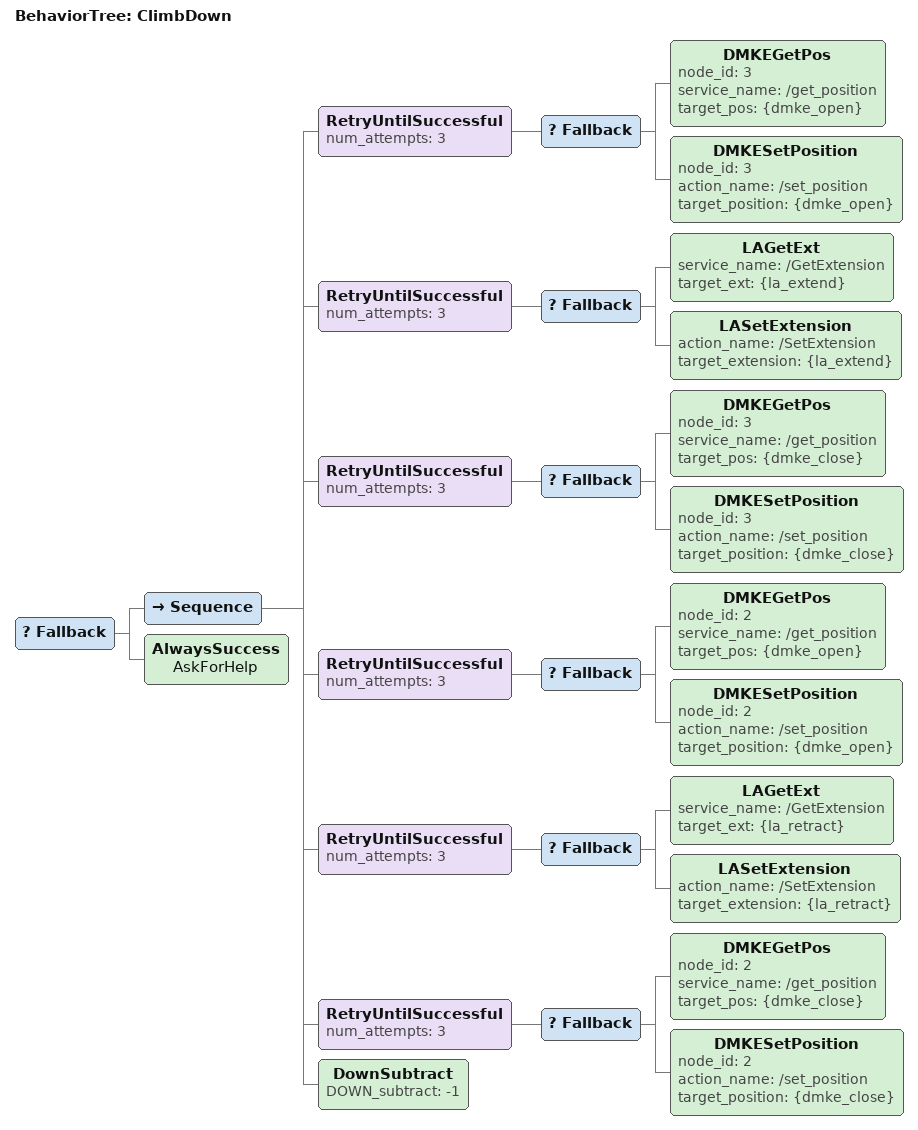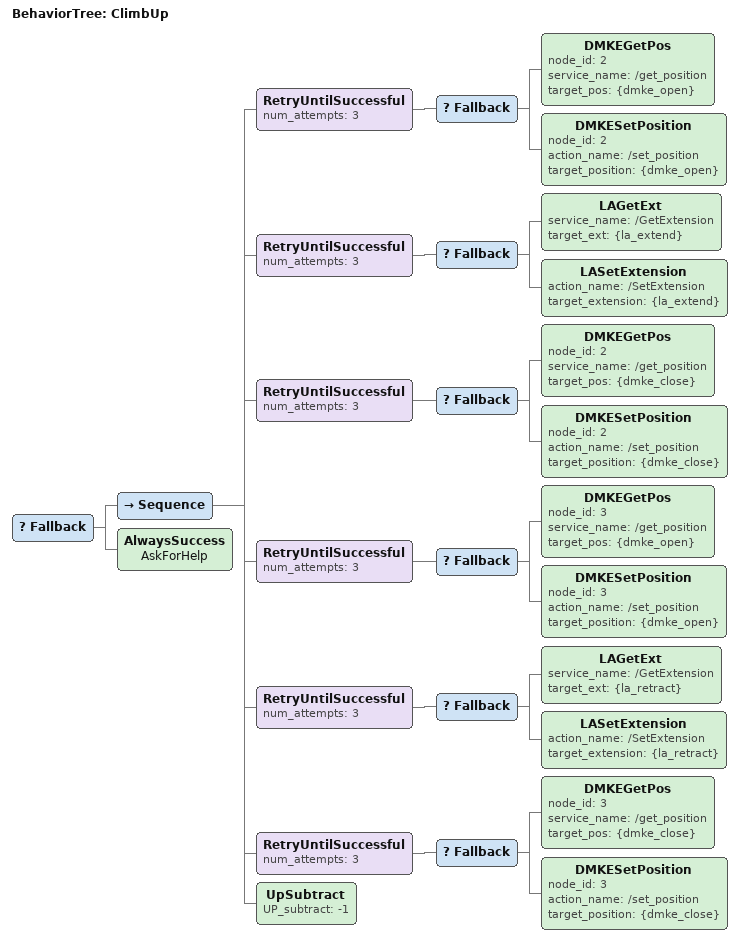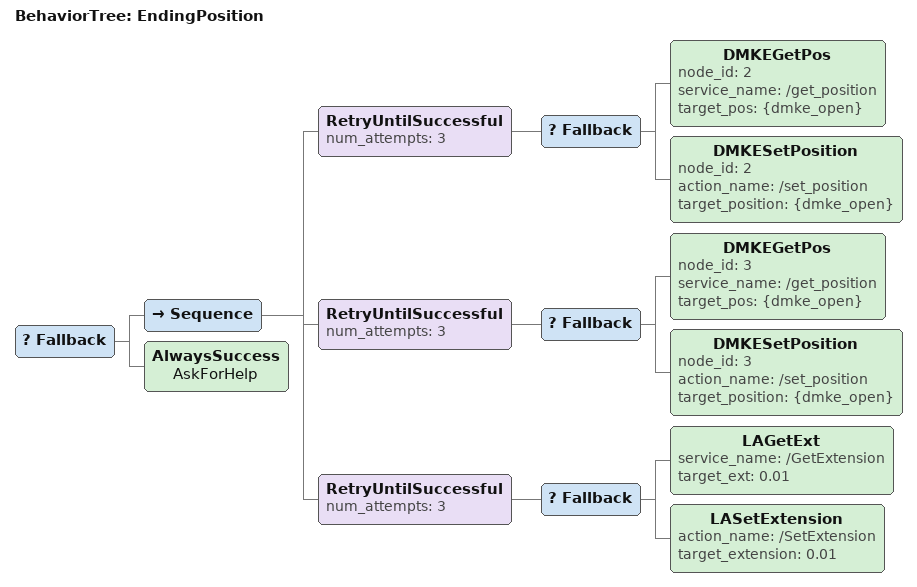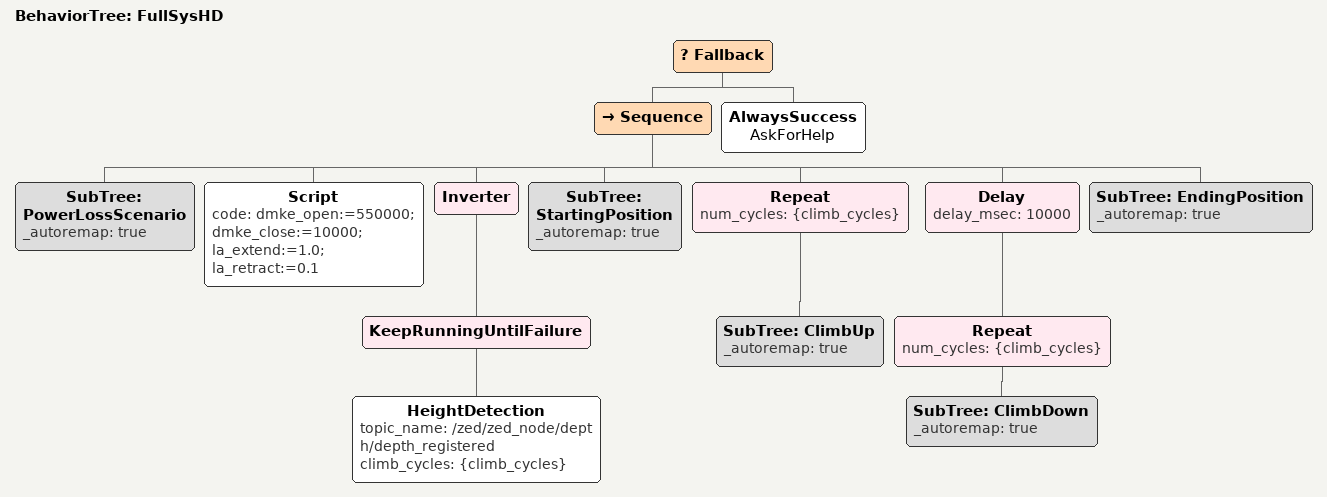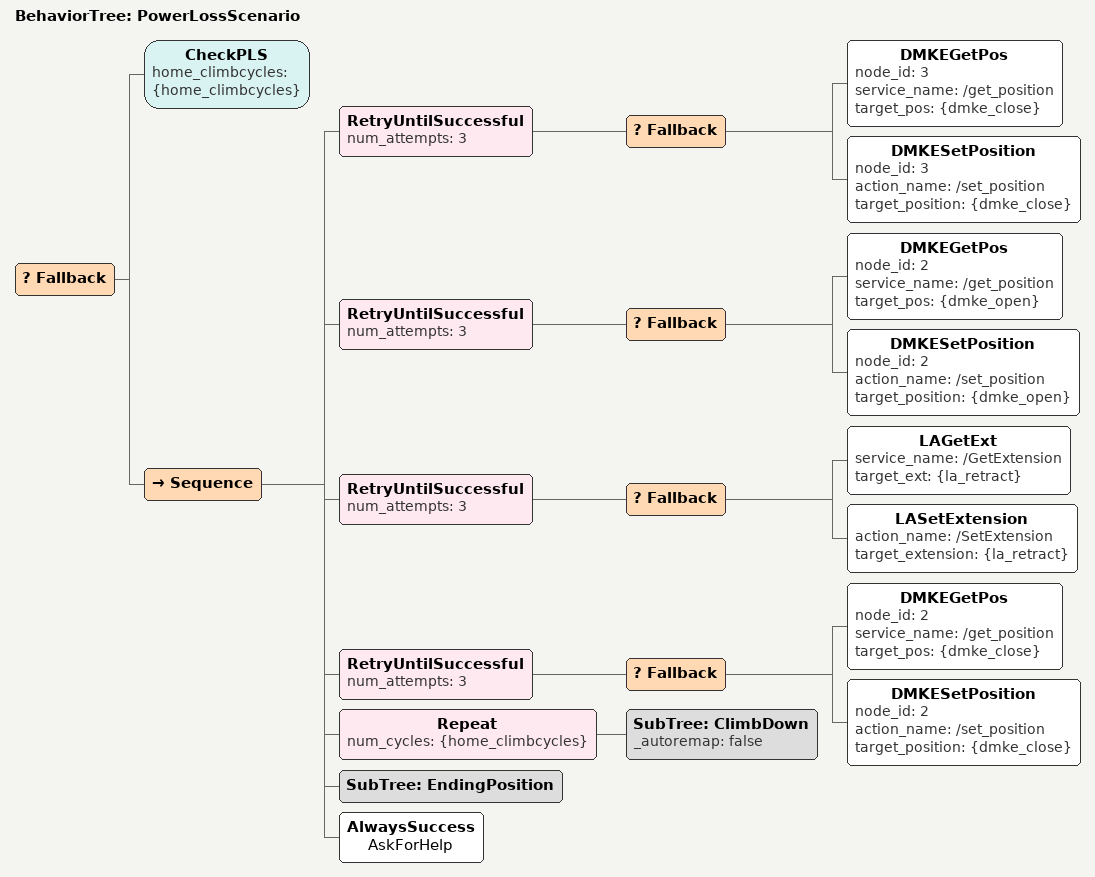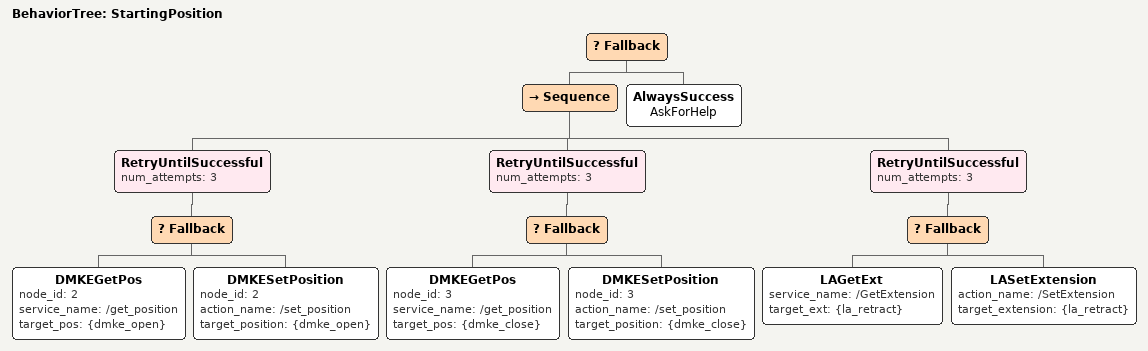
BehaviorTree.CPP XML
<?xml version="1.0" encoding="UTF-8"?>
<root BTCPP_format="4">
  <BehaviorTree ID="ClimbDown">
    <Fallback>
      <Sequence>
        <RetryUntilSuccessful num_attempts="3">
          <Fallback>
            <DMKEGetPos node_id="3"
                        service_name="/get_position"
                        target_pos="{dmke_open}"/>
            <DMKESetPosition node_id="3"
                             action_name="/set_position"
                             target_position="{dmke_open}"/>
          </Fallback>
        </RetryUntilSuccessful>
        <RetryUntilSuccessful num_attempts="3">
          <Fallback>
            <LAGetExt service_name="/GetExtension"
                      target_ext="{la_extend}"/>
            <LASetExtension action_name="/SetExtension"
                            target_extension="{la_extend}"/>
          </Fallback>
        </RetryUntilSuccessful>
        <RetryUntilSuccessful num_attempts="3">
          <Fallback>
            <DMKEGetPos node_id="3"
                        service_name="/get_position"
                        target_pos="{dmke_close}"/>
            <DMKESetPosition node_id="3"
                             action_name="/set_position"
                             target_position="{dmke_close}"/>
          </Fallback>
        </RetryUntilSuccessful>
        <RetryUntilSuccessful num_attempts="3">
          <Fallback>
            <DMKEGetPos node_id="2"
                        service_name="/get_position"
                        target_pos="{dmke_open}"/>
            <DMKESetPosition node_id="2"
                             action_name="/set_position"
                             target_position="{dmke_open}"/>
          </Fallback>
        </RetryUntilSuccessful>
        <RetryUntilSuccessful num_attempts="3">
          <Fallback>
            <LAGetExt service_name="/GetExtension"
                      target_ext="{la_retract}"/>
            <LASetExtension action_name="/SetExtension"
                            target_extension="{la_retract}"/>
          </Fallback>
        </RetryUntilSuccessful>
        <RetryUntilSuccessful num_attempts="3">
          <Fallback>
            <DMKEGetPos node_id="2"
                        service_name="/get_position"
                        target_pos="{dmke_close}"/>
            <DMKESetPosition node_id="2"
                             action_name="/set_position"
                             target_position="{dmke_close}"/>
          </Fallback>
        </RetryUntilSuccessful>
        <DownSubtract DOWN_subtract="-1"/>
      </Sequence>
      <AlwaysSuccess name="AskForHelp"/>
    </Fallback>
  </BehaviorTree>

  <BehaviorTree ID="ClimbUp">
    <Fallback>
      <Sequence>
        <RetryUntilSuccessful num_attempts="3">
          <Fallback>
            <DMKEGetPos node_id="2"
                        service_name="/get_position"
                        target_pos="{dmke_open}"/>
            <DMKESetPosition node_id="2"
                             action_name="/set_position"
                             target_position="{dmke_open}"/>
          </Fallback>
        </RetryUntilSuccessful>
        <RetryUntilSuccessful num_attempts="3">
          <Fallback>
            <LAGetExt service_name="/GetExtension"
                      target_ext="{la_extend}"/>
            <LASetExtension action_name="/SetExtension"
                            target_extension="{la_extend}"/>
          </Fallback>
        </RetryUntilSuccessful>
        <RetryUntilSuccessful num_attempts="3">
          <Fallback>
            <DMKEGetPos node_id="2"
                        service_name="/get_position"
                        target_pos="{dmke_close}"/>
            <DMKESetPosition node_id="2"
                             action_name="/set_position"
                             target_position="{dmke_close}"/>
          </Fallback>
        </RetryUntilSuccessful>
        <RetryUntilSuccessful num_attempts="3">
          <Fallback>
            <DMKEGetPos node_id="3"
                        service_name="/get_position"
                        target_pos="{dmke_open}"/>
            <DMKESetPosition node_id="3"
                             action_name="/set_position"
                             target_position="{dmke_open}"/>
          </Fallback>
        </RetryUntilSuccessful>
        <RetryUntilSuccessful num_attempts="3">
          <Fallback>
            <LAGetExt service_name="/GetExtension"
                      target_ext="{la_retract}"/>
            <LASetExtension action_name="/SetExtension"
                            target_extension="{la_retract}"/>
          </Fallback>
        </RetryUntilSuccessful>
        <RetryUntilSuccessful num_attempts="3">
          <Fallback>
            <DMKEGetPos node_id="3"
                        service_name="/get_position"
                        target_pos="{dmke_close}"/>
            <DMKESetPosition node_id="3"
                             action_name="/set_position"
                             target_position="{dmke_close}"/>
          </Fallback>
        </RetryUntilSuccessful>
        <UpSubtract UP_subtract="-1"/>
      </Sequence>
      <AlwaysSuccess name="AskForHelp"/>
    </Fallback>
  </BehaviorTree>

  <BehaviorTree ID="EndingPosition">
    <Fallback>
      <Sequence>
        <RetryUntilSuccessful num_attempts="3">
          <Fallback>
            <DMKEGetPos node_id="2"
                        service_name="/get_position"
                        target_pos="{dmke_open}"/>
            <DMKESetPosition node_id="2"
                             action_name="/set_position"
                             target_position="{dmke_open}"/>
          </Fallback>
        </RetryUntilSuccessful>
        <RetryUntilSuccessful num_attempts="3">
          <Fallback>
            <DMKEGetPos node_id="3"
                        service_name="/get_position"
                        target_pos="{dmke_open}"/>
            <DMKESetPosition node_id="3"
                             action_name="/set_position"
                             target_position="{dmke_open}"/>
          </Fallback>
        </RetryUntilSuccessful>
        <RetryUntilSuccessful num_attempts="3">
          <Fallback>
            <LAGetExt service_name="/GetExtension"
                      target_ext="0.01"/>
            <LASetExtension action_name="/SetExtension"
                            target_extension="0.01"/>
          </Fallback>
        </RetryUntilSuccessful>
      </Sequence>
      <AlwaysSuccess name="AskForHelp"/>
    </Fallback>
  </BehaviorTree>

  <BehaviorTree ID="FullSysHD">
    <Fallback>
      <Sequence>
        <SubTree ID="PowerLossScenario"
                 _autoremap="true"/>
        <Script code="dmke_open:=550000; dmke_close:=10000; la_extend:=1.0; la_retract:=0.1"/>
        <Inverter>
          <KeepRunningUntilFailure>
            <HeightDetection topic_name="/zed/zed_node/depth/depth_registered"
                             climb_cycles="{climb_cycles}"/>
          </KeepRunningUntilFailure>
        </Inverter>
        <SubTree ID="StartingPosition"
                 _autoremap="true"/>
        <Repeat num_cycles="{climb_cycles}">
          <SubTree ID="ClimbUp"
                   _autoremap="true"/>
        </Repeat>
        <Delay delay_msec="10000">
          <Repeat num_cycles="{climb_cycles}">
            <SubTree ID="ClimbDown"
                     _autoremap="true"/>
          </Repeat>
        </Delay>
        <SubTree ID="EndingPosition"
                 _autoremap="true"/>
      </Sequence>
      <AlwaysSuccess name="AskForHelp"/>
    </Fallback>
  </BehaviorTree>

  <BehaviorTree ID="PowerLossScenario">
    <Fallback>
      <CheckPLS home_climbcycles="{home_climbcycles}"/>
      <Sequence>
        <RetryUntilSuccessful num_attempts="3">
          <Fallback>
            <DMKEGetPos node_id="3"
                        service_name="/get_position"
                        target_pos="{dmke_close}"/>
            <DMKESetPosition node_id="3"
                             action_name="/set_position"
                             target_position="{dmke_close}"/>
          </Fallback>
        </RetryUntilSuccessful>
        <RetryUntilSuccessful num_attempts="3">
          <Fallback>
            <DMKEGetPos node_id="2"
                        service_name="/get_position"
                        target_pos="{dmke_open}"/>
            <DMKESetPosition node_id="2"
                             action_name="/set_position"
                             target_position="{dmke_open}"/>
          </Fallback>
        </RetryUntilSuccessful>
        <RetryUntilSuccessful num_attempts="3">
          <Fallback>
            <LAGetExt service_name="/GetExtension"
                      target_ext="{la_retract}"/>
            <LASetExtension action_name="/SetExtension"
                            target_extension="{la_retract}"/>
          </Fallback>
        </RetryUntilSuccessful>
        <RetryUntilSuccessful num_attempts="3">
          <Fallback>
            <DMKEGetPos node_id="2"
                        service_name="/get_position"
                        target_pos="{dmke_close}"/>
            <DMKESetPosition node_id="2"
                             action_name="/set_position"
                             target_position="{dmke_close}"/>
          </Fallback>
        </RetryUntilSuccessful>
        <Repeat num_cycles="{home_climbcycles}">
          <SubTree ID="ClimbDown"
                   _autoremap="false"/>
        </Repeat>
        <SubTree ID="EndingPosition"/>
        <AlwaysSuccess name="AskForHelp"/>
      </Sequence>
    </Fallback>
  </BehaviorTree>

  <BehaviorTree ID="StartingPosition">
    <Fallback>
      <Sequence>
        <RetryUntilSuccessful num_attempts="3">
          <Fallback>
            <DMKEGetPos node_id="2"
                        service_name="/get_position"
                        target_pos="{dmke_open}"/>
            <DMKESetPosition node_id="2"
                             action_name="/set_position"
                             target_position="{dmke_open}"/>
          </Fallback>
        </RetryUntilSuccessful>
        <RetryUntilSuccessful num_attempts="3">
          <Fallback>
            <DMKEGetPos node_id="3"
                        service_name="/get_position"
                        target_pos="{dmke_close}"/>
            <DMKESetPosition node_id="3"
                             action_name="/set_position"
                             target_position="{dmke_close}"/>
          </Fallback>
        </RetryUntilSuccessful>
        <RetryUntilSuccessful num_attempts="3">
          <Fallback>
            <LAGetExt service_name="/GetExtension"
                      target_ext="{la_retract}"/>
            <LASetExtension action_name="/SetExtension"
                            target_extension="{la_retract}"/>
          </Fallback>
        </RetryUntilSuccessful>
      </Sequence>
      <AlwaysSuccess name="AskForHelp"/>
    </Fallback>
  </BehaviorTree>

</root>
